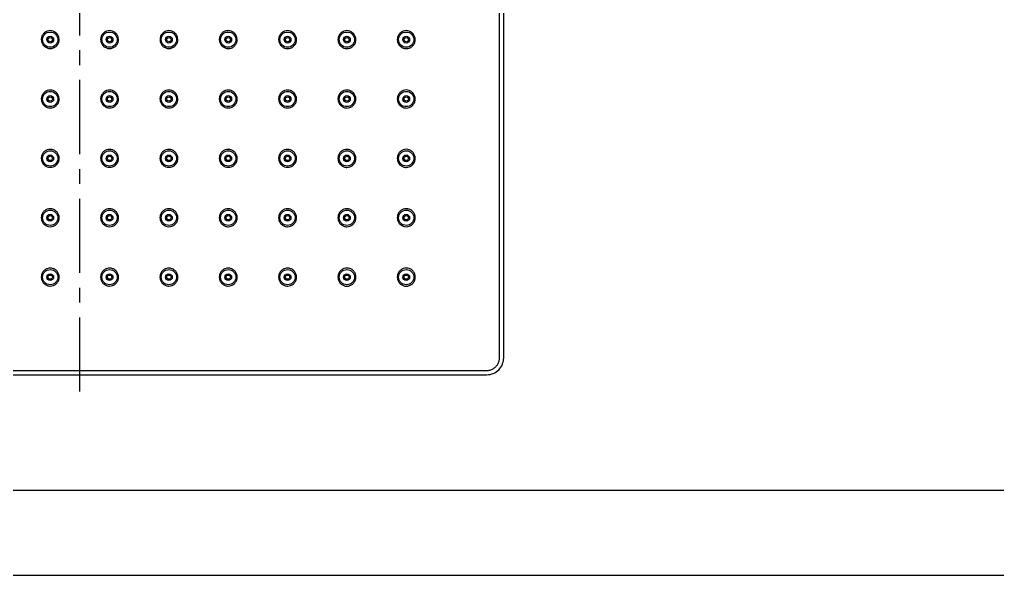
# Model space of a CAD drawing. Extents: x 4390 to 4810, y 960 to 1257.
# Drawn here: x 4506.3 to 4621.6, y 959.8 to 1025.3 of the extents above; entities that cross this region are included whole.
import ezdxf

# ---------------------------------------------------------------- set-up
doc = ezdxf.new("R2010")
doc.units = 0
doc.header["$LTSCALE"] = 7
doc.header["$MEASUREMENT"] = 0
doc.linetypes.add('CENTER', pattern=[2, 1.25, -0.25, 0.25, -0.25])
doc.layers.get('0').update_dxf_attribs({"color": 2, "linetype": 'CONTINUOUS'})
doc.layers.add('CL', color=1, linetype='CENTER')
doc.layers.add('TXT', color=4, linetype='CONTINUOUS')

# ---------------------------------------------------------------- blocks, each defined once
blk = doc.blocks.new('BORDER')
blk.add_line((0, 0), (1, 0))

msp = doc.modelspace()

# ---------------------------------------------------------------- linework, layer by layer
at = {"color": 7, "linetype": 'Continuous'}
for p, q in [((4562.89, 985.44), (4562.89, 1081.45)), ((4563.39, 985.44), (4563.39, 1081.44)), ((4465.38, 983.94), (4561.39, 983.94)), ((4465.39, 983.44), (4561.39, 983.44))]:
    msp.add_line(p, q, dxfattribs=at)
for centre, radius in [((4509.89, 1022.94), 0.899), ((4509.89, 1022.94), 0.4), ((4516.89, 1022.94), 0.899), ((4516.89, 1022.94), 0.4), ((4523.89, 1022.94), 0.899), ((4523.89, 1022.94), 0.4), ((4530.89, 1022.94), 0.899), ((4530.89, 1022.94), 0.4), ((4537.89, 1022.94), 0.899), ((4537.89, 1022.94), 0.4), ((4544.89, 1022.94), 0.899), ((4544.89, 1022.94), 0.4), ((4551.89, 1022.94), 0.899), ((4551.89, 1022.94), 0.4), ((4509.89, 1022.94), 0.25), ((4516.89, 1022.94), 0.25), ((4523.89, 1022.94), 0.25), ((4530.89, 1022.94), 0.25), ((4537.89, 1022.94), 0.25), ((4544.89, 1022.94), 0.25), ((4551.89, 1022.94), 0.25), ((4509.89, 1015.94), 0.899), ((4516.89, 1015.94), 0.899), ((4523.89, 1015.94), 0.899), ((4530.89, 1015.94), 0.899), ((4537.89, 1015.94), 0.899), ((4544.89, 1015.94), 0.899), ((4551.89, 1015.94), 0.899), ((4509.89, 1015.94), 0.4), ((4509.89, 1015.94), 0.25), ((4516.89, 1015.94), 0.4), ((4516.89, 1015.94), 0.25), ((4523.89, 1015.94), 0.4), ((4523.89, 1015.94), 0.25), ((4530.89, 1015.94), 0.4), ((4530.89, 1015.94), 0.25), ((4537.89, 1015.94), 0.4), ((4537.89, 1015.94), 0.25), ((4544.89, 1015.94), 0.4), ((4544.89, 1015.94), 0.25), ((4551.89, 1015.94), 0.4), ((4551.89, 1015.94), 0.25), ((4509.89, 1008.94), 0.899), ((4516.89, 1008.94), 0.899), ((4523.89, 1008.94), 0.899), ((4530.89, 1008.94), 0.899), ((4537.89, 1008.94), 0.899), ((4544.89, 1008.94), 0.899), ((4551.89, 1008.94), 0.899), ((4509.89, 1008.94), 0.4), ((4509.89, 1008.94), 0.25), ((4516.89, 1008.94), 0.4), ((4516.89, 1008.94), 0.25), ((4523.89, 1008.94), 0.4), ((4523.89, 1008.94), 0.25), ((4530.89, 1008.94), 0.4), ((4530.89, 1008.94), 0.25), ((4537.89, 1008.94), 0.4), ((4537.89, 1008.94), 0.25), ((4544.89, 1008.94), 0.4), ((4544.89, 1008.94), 0.25), ((4551.89, 1008.94), 0.4), ((4551.89, 1008.94), 0.25), ((4509.89, 1001.94), 0.899), ((4516.89, 1001.94), 0.899), ((4523.89, 1001.94), 0.899), ((4530.89, 1001.94), 0.899), ((4537.89, 1001.94), 0.899), ((4544.89, 1001.94), 0.899), ((4551.89, 1001.94), 0.899), ((4509.89, 1001.94), 0.4), ((4509.89, 1001.94), 0.25), ((4516.89, 1001.94), 0.4), ((4516.89, 1001.94), 0.25), ((4523.89, 1001.94), 0.4), ((4523.89, 1001.94), 0.25), ((4530.89, 1001.94), 0.4), ((4530.89, 1001.94), 0.25), ((4537.89, 1001.94), 0.4), ((4537.89, 1001.94), 0.25), ((4544.89, 1001.94), 0.4), ((4544.89, 1001.94), 0.25), ((4551.89, 1001.94), 0.4), ((4551.89, 1001.94), 0.25), ((4509.89, 994.94), 0.899), ((4516.89, 994.94), 0.899), ((4523.89, 994.94), 0.899), ((4530.89, 994.94), 0.899), ((4537.89, 994.94), 0.899), ((4544.89, 994.94), 0.899), ((4551.89, 994.94), 0.899), ((4509.89, 994.94), 0.4), ((4509.89, 994.94), 0.25), ((4516.89, 994.94), 0.4), ((4516.89, 994.94), 0.25), ((4523.89, 994.94), 0.4), ((4523.89, 994.94), 0.25), ((4530.89, 994.94), 0.4), ((4530.89, 994.94), 0.25), ((4537.89, 994.94), 0.4), ((4537.89, 994.94), 0.25), ((4544.89, 994.94), 0.4), ((4544.89, 994.94), 0.25), ((4551.89, 994.94), 0.4), ((4551.89, 994.94), 0.25)]:
    msp.add_circle(centre, radius, dxfattribs=at)
msp.add_arc((4561.39, 985.44), 2, 270, 0.0102, dxfattribs=at)
for points, start_tangent, end_tangent in [([(4509.89, 1024), (4509.54, 1023.94), (4509.23, 1023.77), (4509, 1023.51), (4508.86, 1023.17), (4508.84, 1022.8), (4508.96, 1022.45), (4509.2, 1022.15), (4509.52, 1021.96), (4509.89, 1021.89)], (-1, 0.000034), (1, 0.000034)), ([(4509.89, 1021.89), (4510.26, 1021.96), (4510.58, 1022.15), (4510.82, 1022.45), (4510.93, 1022.8), (4510.92, 1023.17), (4510.79, 1023.5), (4510.55, 1023.76), (4510.24, 1023.94), (4509.89, 1024)], (1, 0.000034), (-1, 0.000034)), ([(4516.89, 1024), (4516.54, 1023.94), (4516.23, 1023.76), (4515.99, 1023.5), (4515.86, 1023.17), (4515.84, 1022.8), (4515.96, 1022.45), (4516.19, 1022.15), (4516.52, 1021.96), (4516.89, 1021.89)], (-1, -0.000034), (1, -0.000034)), ([(4516.89, 1021.89), (4517.26, 1021.96), (4517.58, 1022.15), (4517.82, 1022.45), (4517.93, 1022.8), (4517.92, 1023.17), (4517.78, 1023.51), (4517.54, 1023.77), (4517.24, 1023.94), (4516.89, 1024)], (1, -0.000034), (-1, -0.000034)), ([(4523.89, 1024), (4523.53, 1023.94), (4523.22, 1023.76), (4522.99, 1023.49), (4522.86, 1023.16), (4522.85, 1022.8), (4522.96, 1022.45), (4523.19, 1022.15), (4523.52, 1021.96), (4523.89, 1021.89)], (-1, -0.000101), (1, -0.000101)), ([(4523.89, 1021.89), (4524.25, 1021.96), (4524.58, 1022.14), (4524.81, 1022.43), (4524.93, 1022.78), (4524.92, 1023.16), (4524.78, 1023.5), (4524.54, 1023.77), (4524.23, 1023.94), (4523.89, 1024)], (1, -0.000101), (-1, -0.000101)), ([(4530.89, 1024), (4530.51, 1023.93), (4530.2, 1023.75), (4529.98, 1023.47), (4529.85, 1023.14), (4529.85, 1022.77), (4529.97, 1022.43), (4530.2, 1022.14), (4530.52, 1021.96), (4530.89, 1021.89)], (-1, -0.000168), (1, -0.000168)), ([(4530.89, 1021.89), (4531.25, 1021.95), (4531.57, 1022.14), (4531.81, 1022.43), (4531.93, 1022.77), (4531.92, 1023.15), (4531.79, 1023.49), (4531.55, 1023.77), (4531.24, 1023.94), (4530.89, 1024)], (1, -0.000168), (-1, -0.000168)), ([(4537.89, 1024), (4537.53, 1023.94), (4537.21, 1023.75), (4536.98, 1023.48), (4536.85, 1023.14), (4536.85, 1022.77), (4536.97, 1022.43), (4537.2, 1022.14), (4537.52, 1021.95), (4537.89, 1021.89)], (-1, -0.000235), (1, -0.000235)), ([(4537.89, 1021.89), (4538.25, 1021.95), (4538.57, 1022.14), (4538.81, 1022.42), (4538.93, 1022.77), (4538.93, 1023.14), (4538.8, 1023.48), (4538.56, 1023.76), (4538.24, 1023.94), (4537.89, 1024)], (1, -0.000235), (-1, -0.000235)), ([(4544.89, 1024), (4544.53, 1023.94), (4544.21, 1023.75), (4543.97, 1023.48), (4543.85, 1023.13), (4543.85, 1022.77), (4543.97, 1022.42), (4544.2, 1022.14), (4544.52, 1021.95), (4544.89, 1021.89)], (-1, -0.000302), (1, -0.000302)), ([(4544.89, 1021.89), (4545.25, 1021.95), (4545.57, 1022.14), (4545.81, 1022.42), (4545.93, 1022.77), (4545.93, 1023.14), (4545.8, 1023.48), (4545.56, 1023.76), (4545.24, 1023.94), (4544.89, 1024)], (1, -0.000302), (-1, -0.000302)), ([(4551.89, 1024), (4551.53, 1023.94), (4551.21, 1023.76), (4550.97, 1023.48), (4550.85, 1023.13), (4550.84, 1022.77), (4550.97, 1022.42), (4551.2, 1022.14), (4551.52, 1021.95), (4551.89, 1021.88)], (-1, -0.00037), (1, -0.00037)), ([(4551.89, 1021.88), (4552.25, 1021.95), (4552.57, 1022.13), (4552.81, 1022.42), (4552.93, 1022.76), (4552.93, 1023.13), (4552.8, 1023.48), (4552.56, 1023.76), (4552.25, 1023.94), (4551.89, 1024)], (1, -0.00037), (-1, -0.00037)), ([(4509.89, 1017), (4509.54, 1016.94), (4509.22, 1016.76), (4508.99, 1016.49), (4508.86, 1016.16), (4508.85, 1015.79), (4508.97, 1015.43), (4509.2, 1015.14), (4509.52, 1014.95), (4509.89, 1014.89)], (-1, 0.000034), (1, 0.000034)), ([(4509.89, 1014.89), (4510.25, 1014.95), (4510.58, 1015.15), (4510.81, 1015.43), (4510.93, 1015.79), (4510.92, 1016.15), (4510.79, 1016.49), (4510.56, 1016.76), (4510.24, 1016.94), (4509.89, 1017)], (1, 0.000034), (-1, 0.000034)), ([(4516.89, 1017), (4516.53, 1016.94), (4516.22, 1016.76), (4515.99, 1016.49), (4515.85, 1016.15), (4515.85, 1015.79), (4515.97, 1015.44), (4516.2, 1015.15), (4516.52, 1014.96), (4516.89, 1014.89)], (-1, -0.000034), (1, -0.000034)), ([(4516.89, 1014.89), (4517.25, 1014.95), (4517.58, 1015.15), (4517.81, 1015.43), (4517.93, 1015.79), (4517.92, 1016.16), (4517.79, 1016.49), (4517.55, 1016.76), (4517.24, 1016.94), (4516.89, 1017)], (1, -0.000034), (-1, -0.000034)), ([(4523.89, 1017), (4523.53, 1016.94), (4523.22, 1016.76), (4522.98, 1016.49), (4522.85, 1016.15), (4522.85, 1015.79), (4522.96, 1015.44), (4523.2, 1015.15), (4523.52, 1014.96), (4523.89, 1014.89)], (-1, -0.000101), (1, -0.000101)), ([(4523.89, 1014.89), (4524.25, 1014.95), (4524.58, 1015.14), (4524.81, 1015.43), (4524.93, 1015.78), (4524.92, 1016.15), (4524.79, 1016.49), (4524.55, 1016.76), (4524.24, 1016.94), (4523.89, 1017)], (1, -0.000101), (-1, -0.000101)), ([(4530.89, 1017), (4530.53, 1016.94), (4530.22, 1016.76), (4529.98, 1016.48), (4529.85, 1016.15), (4529.85, 1015.78), (4529.96, 1015.43), (4530.2, 1015.14), (4530.52, 1014.95), (4530.89, 1014.89)], (-1, -0.000168), (1, -0.000168)), ([(4530.89, 1014.89), (4531.25, 1014.95), (4531.57, 1015.14), (4531.81, 1015.42), (4531.93, 1015.77), (4531.93, 1016.15), (4531.79, 1016.49), (4531.55, 1016.76), (4531.24, 1016.94), (4530.89, 1017)], (1, -0.000168), (-1, -0.000168)), ([(4537.89, 1017), (4537.53, 1016.94), (4537.21, 1016.76), (4536.98, 1016.48), (4536.85, 1016.14), (4536.85, 1015.78), (4536.97, 1015.43), (4537.2, 1015.14), (4537.52, 1014.95), (4537.89, 1014.89)], (-1, -0.000235), (1, -0.000235)), ([(4537.89, 1014.89), (4538.25, 1014.95), (4538.57, 1015.14), (4538.81, 1015.42), (4538.93, 1015.77), (4538.93, 1016.14), (4538.8, 1016.49), (4538.56, 1016.76), (4538.24, 1016.94), (4537.89, 1017)], (1, -0.000235), (-1, -0.000235)), ([(4544.89, 1017), (4544.53, 1016.94), (4544.21, 1016.76), (4543.98, 1016.48), (4543.85, 1016.14), (4543.84, 1015.77), (4543.97, 1015.43), (4544.2, 1015.14), (4544.52, 1014.95), (4544.89, 1014.88)], (-1, -0.000302), (1, -0.000302)), ([(4544.89, 1014.88), (4545.25, 1014.95), (4545.57, 1015.13), (4545.81, 1015.42), (4545.93, 1015.76), (4545.93, 1016.14), (4545.8, 1016.48), (4545.56, 1016.76), (4545.24, 1016.94), (4544.89, 1017)], (1, -0.000302), (-1, -0.000302)), ([(4551.89, 1017.01), (4551.53, 1016.94), (4551.21, 1016.76), (4550.97, 1016.48), (4550.84, 1016.13), (4550.84, 1015.77), (4550.96, 1015.42), (4551.2, 1015.14), (4551.52, 1014.95), (4551.89, 1014.88)], (-1, -0.00037), (1, -0.00037)), ([(4551.89, 1014.88), (4552.25, 1014.95), (4552.57, 1015.13), (4552.81, 1015.42), (4552.94, 1015.77), (4552.93, 1016.14), (4552.8, 1016.48), (4552.56, 1016.76), (4552.25, 1016.94), (4551.89, 1017.01)], (1, -0.00037), (-1, -0.00037)), ([(4509.89, 1010), (4509.54, 1009.94), (4509.22, 1009.76), (4508.98, 1009.49), (4508.85, 1009.15), (4508.85, 1008.78), (4508.97, 1008.43), (4509.2, 1008.14), (4509.52, 1007.95), (4509.89, 1007.89)], (-1, 0.000034), (1, 0.000034)), ([(4509.89, 1007.89), (4510.25, 1007.95), (4510.57, 1008.14), (4510.81, 1008.43), (4510.93, 1008.78), (4510.93, 1009.15), (4510.8, 1009.48), (4510.56, 1009.76), (4510.25, 1009.94), (4509.89, 1010)], (1, 0.000034), (-1, 0.000034)), ([(4516.89, 1010), (4516.53, 1009.94), (4516.22, 1009.76), (4515.98, 1009.48), (4515.85, 1009.15), (4515.85, 1008.78), (4515.97, 1008.43), (4516.2, 1008.14), (4516.52, 1007.95), (4516.89, 1007.89)], (-1, -0.000034), (1, -0.000034)), ([(4516.89, 1007.89), (4517.25, 1007.95), (4517.57, 1008.14), (4517.81, 1008.43), (4517.93, 1008.78), (4517.92, 1009.15), (4517.79, 1009.49), (4517.56, 1009.76), (4517.25, 1009.94), (4516.89, 1010)], (1, -0.000034), (-1, -0.000034)), ([(4523.89, 1010), (4523.53, 1009.94), (4523.21, 1009.76), (4522.98, 1009.48), (4522.85, 1009.14), (4522.85, 1008.78), (4522.97, 1008.43), (4523.2, 1008.14), (4523.52, 1007.95), (4523.89, 1007.89)], (-1, -0.000101), (1, -0.000101)), ([(4523.89, 1007.89), (4524.25, 1007.95), (4524.57, 1008.14), (4524.81, 1008.43), (4524.93, 1008.78), (4524.93, 1009.15), (4524.79, 1009.49), (4524.56, 1009.76), (4524.24, 1009.94), (4523.89, 1010)], (1, -0.000101), (-1, -0.000101)), ([(4530.89, 1010), (4530.53, 1009.94), (4530.21, 1009.76), (4529.98, 1009.48), (4529.85, 1009.14), (4529.84, 1008.78), (4529.97, 1008.43), (4530.2, 1008.14), (4530.52, 1007.95), (4530.89, 1007.89)], (-1, -0.000168), (1, -0.000168)), ([(4530.89, 1007.89), (4531.25, 1007.95), (4531.57, 1008.14), (4531.81, 1008.42), (4531.93, 1008.77), (4531.93, 1009.15), (4531.8, 1009.49), (4531.56, 1009.76), (4531.24, 1009.94), (4530.89, 1010)], (1, -0.000168), (-1, -0.000168)), ([(4537.89, 1010), (4537.53, 1009.94), (4537.21, 1009.76), (4536.98, 1009.48), (4536.85, 1009.14), (4536.84, 1008.77), (4536.96, 1008.43), (4537.2, 1008.14), (4537.52, 1007.95), (4537.89, 1007.89)], (-1, -0.000235), (1, -0.000235)), ([(4537.89, 1007.89), (4538.25, 1007.95), (4538.57, 1008.14), (4538.81, 1008.42), (4538.93, 1008.77), (4538.93, 1009.14), (4538.8, 1009.49), (4538.56, 1009.76), (4538.24, 1009.94), (4537.89, 1010)], (1, -0.000235), (-1, -0.000235)), ([(4544.89, 1010), (4544.53, 1009.94), (4544.21, 1009.76), (4543.97, 1009.48), (4543.85, 1009.14), (4543.84, 1008.77), (4543.96, 1008.42), (4544.2, 1008.14), (4544.52, 1007.95), (4544.89, 1007.88)], (-1, -0.000302), (1, -0.000302)), ([(4544.89, 1007.88), (4545.25, 1007.95), (4545.57, 1008.13), (4545.81, 1008.42), (4545.93, 1008.77), (4545.93, 1009.14), (4545.8, 1009.49), (4545.56, 1009.76), (4545.24, 1009.94), (4544.89, 1010)], (1, -0.000302), (-1, -0.000302)), ([(4551.89, 1010.01), (4551.53, 1009.94), (4551.21, 1009.76), (4550.97, 1009.48), (4550.84, 1009.14), (4550.84, 1008.77), (4550.96, 1008.42), (4551.2, 1008.13), (4551.52, 1007.95), (4551.89, 1007.88)], (-1, -0.00037), (1, -0.00037)), ([(4551.89, 1007.88), (4552.25, 1007.95), (4552.58, 1008.13), (4552.81, 1008.42), (4552.94, 1008.77), (4552.93, 1009.14), (4552.8, 1009.48), (4552.56, 1009.76), (4552.25, 1009.95), (4551.89, 1010.01)], (1, -0.00037), (-1, -0.00037)), ([(4509.89, 1003), (4509.53, 1002.94), (4509.22, 1002.76), (4508.98, 1002.49), (4508.85, 1002.14), (4508.84, 1001.77), (4508.97, 1001.42), (4509.2, 1001.14), (4509.52, 1000.95), (4509.89, 1000.89)], (-1, 0.000034), (1, 0.000034)), ([(4509.89, 1000.89), (4510.25, 1000.95), (4510.57, 1001.14), (4510.81, 1001.42), (4510.93, 1001.77), (4510.93, 1002.14), (4510.8, 1002.48), (4510.56, 1002.76), (4510.25, 1002.94), (4509.89, 1003)], (1, 0.000034), (-1, 0.000034)), ([(4516.89, 1003), (4516.53, 1002.94), (4516.21, 1002.76), (4515.98, 1002.48), (4515.85, 1002.14), (4515.84, 1001.77), (4515.97, 1001.43), (4516.2, 1001.14), (4516.52, 1000.95), (4516.89, 1000.89)], (-1, -0.000034), (1, -0.000034)), ([(4516.89, 1000.89), (4517.25, 1000.95), (4517.57, 1001.14), (4517.81, 1001.42), (4517.93, 1001.78), (4517.93, 1002.14), (4517.8, 1002.48), (4517.56, 1002.76), (4517.25, 1002.94), (4516.89, 1003)], (1, -0.000034), (-1, -0.000034)), ([(4523.89, 1003), (4523.53, 1002.94), (4523.21, 1002.76), (4522.98, 1002.48), (4522.85, 1002.14), (4522.84, 1001.77), (4522.97, 1001.43), (4523.2, 1001.14), (4523.52, 1000.95), (4523.89, 1000.89)], (-1, -0.000101), (1, -0.000101)), ([(4523.89, 1000.89), (4524.25, 1000.95), (4524.57, 1001.14), (4524.81, 1001.42), (4524.93, 1001.77), (4524.93, 1002.14), (4524.8, 1002.49), (4524.56, 1002.76), (4524.25, 1002.94), (4523.89, 1003)], (1, -0.000101), (-1, -0.000101)), ([(4530.89, 1003), (4530.53, 1002.94), (4530.21, 1002.76), (4529.98, 1002.48), (4529.85, 1002.14), (4529.84, 1001.77), (4529.96, 1001.43), (4530.2, 1001.14), (4530.52, 1000.95), (4530.89, 1000.88)], (-1, -0.000168), (1, -0.000168)), ([(4530.89, 1000.88), (4531.25, 1000.95), (4531.57, 1001.13), (4531.81, 1001.42), (4531.93, 1001.76), (4531.93, 1002.14), (4531.8, 1002.48), (4531.56, 1002.76), (4531.25, 1002.94), (4530.89, 1003)], (1, -0.000168), (-1, -0.000168)), ([(4537.89, 1003), (4537.53, 1002.94), (4537.21, 1002.76), (4536.97, 1002.48), (4536.85, 1002.14), (4536.84, 1001.77), (4536.96, 1001.42), (4537.2, 1001.14), (4537.52, 1000.95), (4537.89, 1000.88)], (-1, -0.000235), (1, -0.000235)), ([(4537.89, 1000.88), (4538.25, 1000.95), (4538.58, 1001.14), (4538.81, 1001.42), (4538.94, 1001.77), (4538.93, 1002.14), (4538.8, 1002.49), (4538.56, 1002.76), (4538.25, 1002.94), (4537.89, 1003)], (1, -0.000235), (-1, -0.000235)), ([(4544.89, 1003.01), (4544.53, 1002.94), (4544.21, 1002.76), (4543.97, 1002.48), (4543.84, 1002.14), (4543.84, 1001.77), (4543.96, 1001.42), (4544.2, 1001.14), (4544.52, 1000.95), (4544.89, 1000.88)], (-1, -0.000302), (1, -0.000303)), ([(4544.89, 1000.88), (4545.25, 1000.95), (4545.58, 1001.13), (4545.81, 1001.42), (4545.94, 1001.77), (4545.93, 1002.14), (4545.8, 1002.49), (4545.56, 1002.76), (4545.25, 1002.94), (4544.89, 1003.01)], (1, -0.000303), (-1, -0.000302)), ([(4551.89, 1003.01), (4551.53, 1002.95), (4551.21, 1002.76), (4550.97, 1002.48), (4550.84, 1002.14), (4550.84, 1001.77), (4550.96, 1001.42), (4551.2, 1001.13), (4551.52, 1000.94), (4551.89, 1000.88)], (-1, -0.00037), (1, -0.00037)), ([(4551.89, 1000.88), (4552.25, 1000.94), (4552.58, 1001.13), (4552.81, 1001.42), (4552.94, 1001.77), (4552.94, 1002.14), (4552.81, 1002.49), (4552.57, 1002.77), (4552.25, 1002.95), (4551.89, 1003.01)], (1, -0.00037), (-1, -0.00037)), ([(4509.89, 996), (4509.53, 995.94), (4509.21, 995.76), (4508.98, 995.48), (4508.85, 995.14), (4508.84, 994.77), (4508.97, 994.42), (4509.2, 994.14), (4509.52, 993.95), (4509.89, 993.88)], (-1, 0.000034), (1, 0.000034)), ([(4509.89, 993.88), (4510.25, 993.95), (4510.57, 994.14), (4510.81, 994.42), (4510.93, 994.77), (4510.93, 995.14), (4510.8, 995.48), (4510.57, 995.76), (4510.25, 995.94), (4509.89, 996)], (1, 0.000034), (-1, 0.000034)), ([(4516.89, 996), (4516.53, 995.94), (4516.21, 995.76), (4515.98, 995.48), (4515.85, 995.14), (4515.84, 994.77), (4515.97, 994.42), (4516.2, 994.14), (4516.52, 993.95), (4516.89, 993.88)], (-1, -0.000034), (1, -0.000034)), ([(4516.89, 993.88), (4517.25, 993.95), (4517.58, 994.14), (4517.81, 994.42), (4517.93, 994.77), (4517.93, 995.14), (4517.8, 995.48), (4517.57, 995.76), (4517.25, 995.94), (4516.89, 996)], (1, -0.000034), (-1, -0.000034)), ([(4523.89, 996), (4523.53, 995.94), (4523.21, 995.76), (4522.97, 995.48), (4522.85, 995.14), (4522.84, 994.77), (4522.97, 994.42), (4523.2, 994.14), (4523.52, 993.95), (4523.89, 993.88)], (-1, -0.000101), (1, -0.000101)), ([(4523.89, 993.88), (4524.25, 993.95), (4524.58, 994.14), (4524.81, 994.42), (4524.94, 994.77), (4524.93, 995.14), (4524.8, 995.48), (4524.56, 995.76), (4524.25, 995.94), (4523.89, 996)], (1, -0.000101), (-1, -0.000101)), ([(4530.89, 996.01), (4530.53, 995.94), (4530.21, 995.76), (4529.97, 995.48), (4529.85, 995.14), (4529.84, 994.77), (4529.96, 994.42), (4530.2, 994.14), (4530.52, 993.95), (4530.89, 993.88)], (-1, -0.000168), (1, -0.000168)), ([(4530.89, 993.88), (4531.25, 993.95), (4531.58, 994.13), (4531.81, 994.42), (4531.94, 994.77), (4531.93, 995.14), (4531.8, 995.49), (4531.56, 995.76), (4531.25, 995.94), (4530.89, 996.01)], (1, -0.000168), (-1, -0.000168)), ([(4537.89, 996.01), (4537.53, 995.94), (4537.21, 995.76), (4536.97, 995.48), (4536.84, 995.14), (4536.84, 994.77), (4536.96, 994.42), (4537.2, 994.13), (4537.52, 993.95), (4537.89, 993.88)], (-1, -0.000235), (1, -0.000235)), ([(4537.89, 993.88), (4538.25, 993.95), (4538.58, 994.13), (4538.81, 994.42), (4538.94, 994.77), (4538.93, 995.14), (4538.8, 995.49), (4538.57, 995.76), (4538.25, 995.94), (4537.89, 996.01)], (1, -0.000235), (-1, -0.000235)), ([(4544.89, 996.01), (4544.53, 995.95), (4544.21, 995.76), (4543.97, 995.48), (4543.84, 995.14), (4543.84, 994.77), (4543.96, 994.42), (4544.2, 994.13), (4544.52, 993.94), (4544.89, 993.88)], (-1, -0.000302), (1, -0.000303)), ([(4544.89, 993.88), (4545.25, 993.94), (4545.58, 994.13), (4545.81, 994.42), (4545.94, 994.77), (4545.94, 995.14), (4545.81, 995.49), (4545.57, 995.77), (4545.25, 995.95), (4544.89, 996.01)], (1, -0.000303), (-1, -0.000302)), ([(4551.89, 996.01), (4551.53, 995.95), (4551.21, 995.76), (4550.97, 995.48), (4550.84, 995.14), (4550.84, 994.77), (4550.96, 994.42), (4551.2, 994.13), (4551.52, 993.94), (4551.89, 993.88)], (-1, -0.000369), (1, -0.00037)), ([(4551.89, 993.88), (4552.25, 993.94), (4552.58, 994.13), (4552.82, 994.41), (4552.94, 994.76), (4552.94, 995.14), (4552.81, 995.49), (4552.57, 995.77), (4552.25, 995.95), (4551.89, 996.01)], (1, -0.00037), (-1, -0.000369)), ([(4561.39, 983.94), (4561.78, 983.99), (4562.14, 984.14), (4562.45, 984.38), (4562.69, 984.69), (4562.84, 985.05), (4562.89, 985.44)], (1, 0.00009), (-0.000016, 1))]:
    msp.add_spline(points, degree=3, dxfattribs=dict(at, start_tangent=start_tangent, end_tangent=end_tangent))
at = {"layer": 'CL'}
msp.add_line((4513.39, 981.44), (4513.39, 1085.44), dxfattribs=at)
at = {"layer": 'TXT', "color": 4}
msp.add_lwpolyline([(4799.14, 969.78), (4421.14, 969.78), (4421.14, 1243.78), (4799.14, 1243.78)], close=True, dxfattribs=at)

# ---------------------------------------------------------------- block references
at = {"xscale": -420, "yscale": 297, "zscale": 420}
msp.add_blockref('BORDER', (4810.14, 959.78), dxfattribs=at)

doc.saveas('drawing.dxf')
